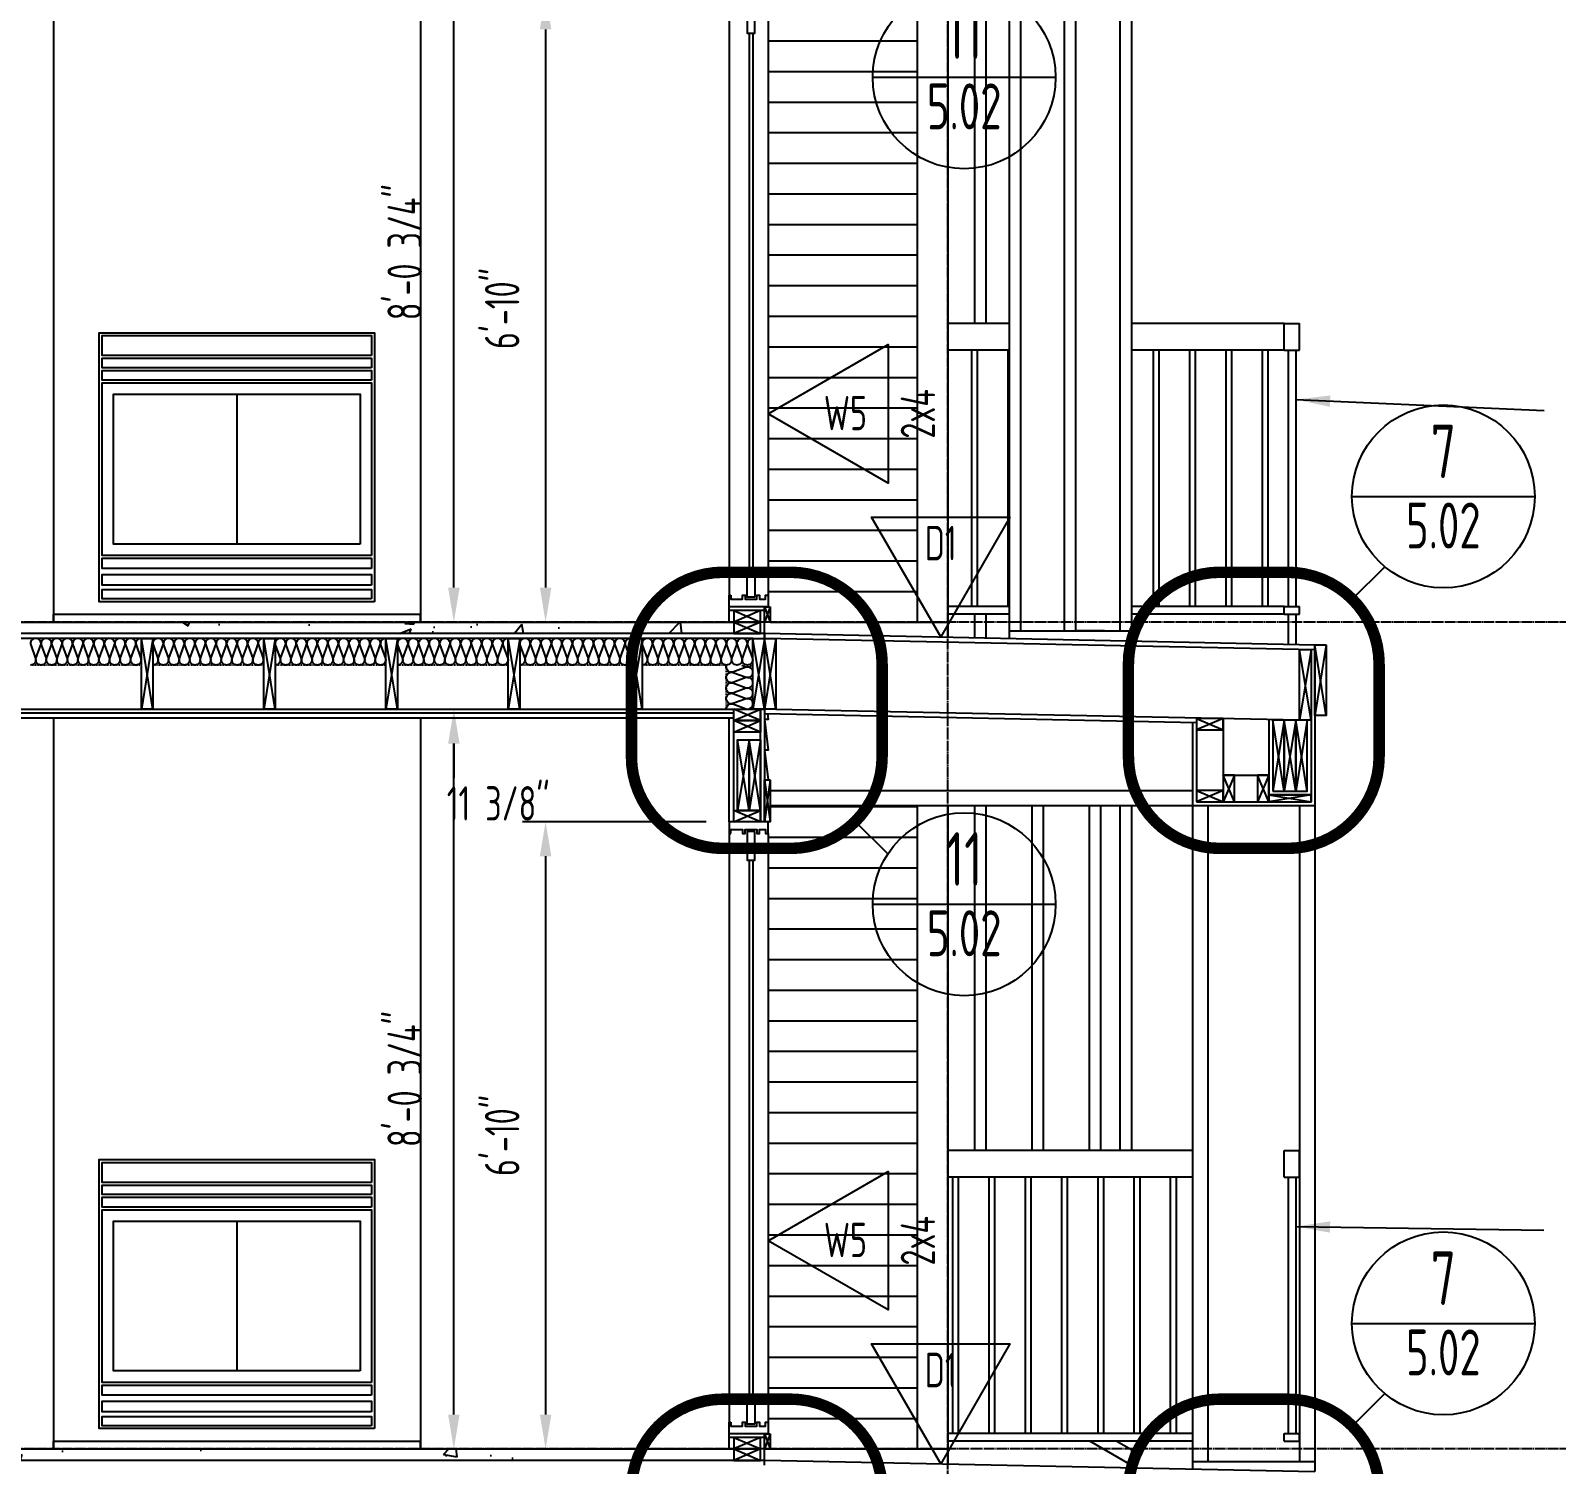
# Model space of a CAD drawing. Extents: x -2060 to 2145, y -590 to 992.
# Drawn here: x 1734 to 1933.6, y 18.3 to 205.8 of the extents above; entities that cross this region are included whole.
import ezdxf
from ezdxf.enums import TextEntityAlignment as Align

# ---------------------------------------------------------------- set-up
doc = ezdxf.new("R2010")
doc.units = 0
doc.header["$MEASUREMENT"] = 0
doc.linetypes.add('GRIDLINE', pattern=[1.53125, 1.375, -0.0625, 0.03125, -0.0625])
doc.linetypes.add('HIDDEN2', pattern=[0.1875, 0.125, -0.0625])
doc.layers.get('0').update_dxf_attribs({"linetype": 'CONTINUOUS'})
doc.layers.get('DEFPOINTS').update_dxf_attribs({"linetype": 'CONTINUOUS'})
for name, color, linetype in [('3', 85, 'CONTINUOUS'), ('DETAIL', 171, 'CONTINUOUS'), ('DIMENSIONS', 20, 'CONTINUOUS'), ('FURNITURE', 51, 'CONTINUOUS'), ('GRIDLINES', 65, 'GRIDLINE'), ('HATCH', 92, 'CONTINUOUS'), ('HIDDEN', 64, 'HIDDEN2'), ('STAIRS', 101, 'CONTINUOUS'), ('TEXT', 82, 'CONTINUOUS'), ('WALL', 215, 'CONTINUOUS')]:
    doc.layers.add(name, color=color, linetype=linetype)
doc.styles.add('48-AT', font='architxt.shx', dxfattribs={"width": 0.8, "height": 4.5})
doc.styles.add('AT', font='architxt.shx', dxfattribs={"width": 0.8})
doc.dimstyles.new('DIM48', dxfattribs={"dimscale": 48, "dimtxt": 0.09375, "dimasz": 0.09375, "dimexe": 0.0625, "dimexo": 0.0625, "dimgap": 0.0625, "dimtad": 1, "dimtoh": 1, "dimdec": 3, "dimzin": 3, "dimdsep": 46, "dimlunit": 4, "dimtxsty": 'AT', "dimcen": 0.09375, "dimdle": 0.0625, "dimclrd": 256, "dimclre": 256, "dimclrt": 82, "dimadec": 0, "dimazin": 0, "dimtfac": 1, "dimtdec": 3, "dimtofl": 0, "dimtmove": 2, "dimatfit": 3, "dimfxl": 1, "dimfrac": 2, "dimtolj": 1, "dimtzin": 0, "dimlwd": -1, "dimlwe": -1, "dimarcsym": 0})
pattern_1 = [(90, (1240.3966, 130.446), (4.75, 3e-16), []), (90, (1239.6466, 130.446), (4.75, 3e-16), [])]
pattern_2 = [(90, (1220.0216, 59.328), (-7.5, 5e-16), []), (90, (1221.5216, 59.328), (-7.5, 5e-16), [])]
pattern_3 = [(50, (1217.022, 59.328), (14.3452, -1.25504), [1.5, -16.5]), (355, (1217.022, 59.328), (-2.77503, 15.04384), [1.2, -13.2]), (100.4514, (1218.217, 59.224), (11.5702, 13.7888), [1.2748, -14.02284]), (46.1842, (1217.022, 63.328), (21.3448, -3.3104), [2.25, -24.75]), (96.6356, (1218.8, 63.052), (18.69325, 19.48236), [1.9122, -21.03426]), (351.184, (1217.022, 63.328), (18.6932, 19.4824), [1.8, -19.8]), (21, (1219.022, 62.328), (11.93814, -8.05238), [1.5, -16.5]), (326, (1219.022, 62.328), (4.8663, 14.503), [1.2, -13.2]), (71.4514, (1220.016, 61.657), (16.80445, 6.4506), [1.2748, -14.02284]), (37.5, (1217.0216, 59.328), (0.243197, 6.657877), [0, -13.04, 0, -13.4, 0, -13.25]), (7.5, (1217.0216, 59.328), (5.26139, 7.888234), [0, -7.64, 0, -12.74, 0, -5.05]), (327.5, (1212.5616, 59.328), (10.67645, -0.451097), [0, -5, 0, -15.6, 0, -20.7]), (317.5, (1210.562, 59.328), (11.66372, 2.0021), [0, -6.5, 0, -10.36, 0, -14.7])]

# ---------------------------------------------------------------- blocks, each defined once
blk = doc.blocks.new('*D84')
at = {"layer": 'DEFPOINTS', "color": 0, "transparency": 16777216}
for p in [(1789.39, 20.28), (1789.39, 20.28), (1789.39, 8.91)]:
    blk.add_point(p, dxfattribs=at)
at = {"layer": 'DIMENSIONS', "transparency": 16777216}
for p, q in [((1789.39, 24.78), (1789.39, 29.28)), ((1789.39, 4.41), (1789.39, -0.09))]:
    blk.add_line(p, q, dxfattribs=at)
for points in [[(1788.64, 24.78), (1790.14, 24.78), (1789.39, 20.28)], [(1788.64, 4.41), (1790.14, 4.41), (1789.39, 8.91)]]:
    blk.add_solid(points, dxfattribs=at)
at = {"layer": 'DIMENSIONS', "color": 82, "transparency": 16777216, "insert": (1795.2, -3.43), "char_height": 4.5, "attachment_point": 5, "style": 'AT'}
blk.add_mtext('\\A1;11 3/8"', dxfattribs=at)
blk = doc.blocks.new('*D86')
at = {"layer": 'DEFPOINTS', "color": 0, "transparency": 16777216}
for p in [(1789.39, 117.03), (1789.39, 117.03), (1789.39, 20.28)]:
    blk.add_point(p, dxfattribs=at)
at = {"layer": 'DIMENSIONS', "transparency": 16777216}
blk.add_line((1789.39, 24.78), (1789.39, 112.53), dxfattribs=at)
for points in [[(1788.64, 112.53), (1790.14, 112.53), (1789.39, 117.03)], [(1788.64, 24.78), (1790.14, 24.78), (1789.39, 20.28)]]:
    blk.add_solid(points, dxfattribs=at)
at = {"layer": 'DIMENSIONS', "color": 82, "transparency": 16777216, "insert": (1782.96, 68.66), "char_height": 4.5, "attachment_point": 5, "rotation": 90, "style": 'AT'}
blk.add_mtext('\\A1;8\'-0 3/4"', dxfattribs=at)
blk = doc.blocks.new('*D87')
at = {"layer": 'DEFPOINTS', "color": 0, "transparency": 16777216}
for p in [(1789.39, 128.41), (1789.39, 128.41), (1789.39, 117.03)]:
    blk.add_point(p, dxfattribs=at)
at = {"layer": 'DIMENSIONS', "transparency": 16777216}
for p, q in [((1789.39, 132.91), (1789.39, 137.41)), ((1789.39, 112.53), (1789.39, 108.03))]:
    blk.add_line(p, q, dxfattribs=at)
for points in [[(1788.64, 132.91), (1790.14, 132.91), (1789.39, 128.41)], [(1788.64, 112.53), (1790.14, 112.53), (1789.39, 117.03)]]:
    blk.add_solid(points, dxfattribs=at)
at = {"layer": 'DIMENSIONS', "color": 82, "transparency": 16777216, "insert": (1795.2, 104.7), "char_height": 4.5, "attachment_point": 5, "style": 'AT'}
blk.add_mtext('\\A1;11 3/8"', dxfattribs=at)
blk = doc.blocks.new('*D88')
at = {"layer": 'DEFPOINTS', "color": 0, "transparency": 16777216}
for p in [(1825.39, 102.28), (1801.39, 20.28), (1801.39, 20.28)]:
    blk.add_point(p, dxfattribs=at)
at = {"layer": 'DIMENSIONS', "transparency": 16777216}
for p, q in [((1822.39, 102.28), (1798.39, 102.28)), ((1801.39, 97.78), (1801.39, 24.78))]:
    blk.add_line(p, q, dxfattribs=at)
for points in [[(1800.64, 97.78), (1802.14, 97.78), (1801.39, 102.28)], [(1800.64, 24.78), (1802.14, 24.78), (1801.39, 20.28)]]:
    blk.add_solid(points, dxfattribs=at)
at = {"layer": 'DIMENSIONS', "color": 82, "transparency": 16777216, "insert": (1795.71, 61.28), "char_height": 4.5, "attachment_point": 5, "rotation": 90, "style": 'AT'}
blk.add_mtext('\\A1;6\'-10"', dxfattribs=at)
blk = doc.blocks.new('*D89')
at = {"layer": 'DEFPOINTS', "color": 0, "transparency": 16777216}
for p in [(1789.39, 225.16), (1789.39, 225.16), (1789.39, 128.41)]:
    blk.add_point(p, dxfattribs=at)
at = {"layer": 'DIMENSIONS', "transparency": 16777216}
blk.add_line((1789.39, 132.91), (1789.39, 220.66), dxfattribs=at)
for points in [[(1788.64, 220.66), (1790.14, 220.66), (1789.39, 225.16)], [(1788.64, 132.91), (1790.14, 132.91), (1789.39, 128.41)]]:
    blk.add_solid(points, dxfattribs=at)
at = {"layer": 'DIMENSIONS', "color": 82, "transparency": 16777216, "insert": (1782.96, 176.78), "char_height": 4.5, "attachment_point": 5, "rotation": 90, "style": 'AT'}
blk.add_mtext('\\A1;8\'-0 3/4"', dxfattribs=at)
blk = doc.blocks.new('*D91')
at = {"layer": 'DEFPOINTS', "color": 0, "transparency": 16777216}
for p in [(1825.39, 210.41), (1801.39, 128.41), (1801.39, 128.41)]:
    blk.add_point(p, dxfattribs=at)
at = {"layer": 'DIMENSIONS', "transparency": 16777216}
for p, q in [((1822.39, 210.41), (1798.39, 210.41)), ((1801.39, 205.91), (1801.39, 132.91))]:
    blk.add_line(p, q, dxfattribs=at)
for points in [[(1800.64, 205.91), (1802.14, 205.91), (1801.39, 210.41)], [(1800.64, 132.91), (1802.14, 132.91), (1801.39, 128.41)]]:
    blk.add_solid(points, dxfattribs=at)
at = {"layer": 'DIMENSIONS', "color": 82, "transparency": 16777216, "insert": (1795.71, 169.41), "char_height": 4.5, "attachment_point": 5, "rotation": 90, "style": 'AT'}
blk.add_mtext('\\A1;6\'-10"', dxfattribs=at)
blk = doc.blocks.new('W1')
blk.add_lwpolyline([(0, 0), (0.1886, 0.3267), (-0.1886, 0.3267)], close=True)
at = {"style": 'AT', "width": 0.8}
blk.add_attdef('XX', text='', height=0.0938, dxfattribs=at).set_placement((0.0003, 0.2088), align=Align.CENTER)
blk = doc.blocks.new('W3')
blk.add_lwpolyline([(0, 0), (-0.3267, 0.1886), (-0.3267, -0.1886)], close=True)
at = {"style": 'AT', "width": 0.8}
blk.add_attdef('XX', text='', height=0.0938, dxfattribs=at).set_placement((-0.2104, -0.0447), align=Align.CENTER)
blk = doc.blocks.new('DETAIL')
blk.add_line((650.31, 827), (674.24, 827))
blk.add_circle((662.28, 827), 11.96)
at = {"style": 'AT', "width": 0.8}
for tag, height, p in [('X', 7, (662.28, 829.41)), ('A-X.XX', 6, (662.28, 820.2))]:
    blk.add_attdef(tag, text='', height=height, dxfattribs=at).set_placement(p, align=Align.CENTER)
blk = doc.blocks.new('BATT')
blk.add_lwpolyline([(1, 0, 0.492581), (0.753, 0.19), (0.247, 0.007, -0.492581), (0, 0.197, -0.492581), (0.247, 0.387), (0.753, 0.203, 0.492581), (1, 0.394, 0.492581), (0.753, 0.584), (0.247, 0.4, -0.492581), (0, 0.59, -0.492581), (0.247, 0.781), (0.753, 0.597, 0.492581), (1, 0.787, 0.492581), (0.753, 0.978), (0.247, 0.794, -0.492581), (0, 0.984, -0.492581), (0.247, 1.174), (0.753, 0.991, 0.492581), (1, 1.181, 0.492581), (0.753, 1.371), (0.247, 1.188, -0.492581), (0, 1.378, -0.492581), (0.247, 1.568), (0.753, 1.384, 0.492581), (1, 1.575, 0.492581), (0.753, 1.765), (0.247, 1.581, -0.492581), (0, 1.771, -0.492581), (0.247, 1.962), (0.753, 1.778, 0.492581), (1, 1.968, 0.492581), (0.753, 2.158), (0.247, 1.975, -0.492581), (0, 2.165, -0.492581), (0.247, 2.355), (0.753, 2.172, 0.492581), (1, 2.362, 0.492581), (0.753, 2.552), (0.247, 2.369, -0.492581), (0, 2.559, -0.492581), (0.247, 2.749), (0.753, 2.565, 0.492581), (1, 2.756, 0.492581), (0.753, 2.946), (0.247, 2.762, -0.492581), (0, 2.952, -0.492581), (0.247, 3.143), (0.753, 2.959, 0.492581), (1, 3.149)], format="xyb")

msp = doc.modelspace()

# ---------------------------------------------------------------- hatches: boundary and pattern name
at = {"layer": 'FURNITURE'}
h = msp.add_hatch(dxfattribs=at)
h.set_pattern_fill('GUARDRAIL', color=256, style=0)
h.set_pattern_definition(pattern_1)
h.paths.add_polyline_path([(1862.0134, 163.9532), (1854.0134, 163.9532), (1854.0134, 130.446), (1862.0134, 130.446)])
h = msp.add_hatch(dxfattribs=at)
h.set_pattern_fill('GUARDRAIL', color=256, style=0)
h.set_pattern_definition(pattern_1)
h.paths.add_polyline_path([(1898.5134, 163.9532), (1898.0134, 163.9532), (1878.0134, 163.9532), (1878.0134, 130.446), (1898.0134, 130.446), (1898.5134, 130.446)])
h = msp.add_hatch(dxfattribs=at)
h.set_pattern_fill('GUARDRAIL', color=256, style=0)
h.set_pattern_definition([(90, (1228.3966, 22.321), (4.75, 3e-16), []), (90, (1227.6466, 22.321), (4.75, 3e-16), [])])
h.paths.add_polyline_path([(1886.0134, 55.8282), (1854.0134, 55.8282), (1854.0134, 22.321), (1886.0134, 22.321)])
at = {"layer": 'HATCH'}
h = msp.add_hatch(dxfattribs=at)
h.set_pattern_fill('4"-VINYL', color=11, style=0)
h.set_pattern_definition([(0, (1248.0216, 128.4074), (0, 4), [])])
h.paths.add_polyline_path([(1830.5134, 208.9074), (1830.5134, 210.4074), (1830.7634, 210.4074), (1830.7634, 212.5324), (1850.0134, 212.5324), (1850.0134, 128.4074), (1830.7634, 128.4074), (1830.7634, 130.4074), (1830.5134, 130.4074), (1830.5134, 131.9074)])
h = msp.add_hatch(dxfattribs=at)
h.set_pattern_fill('BOARD-BATTEN', color=11, style=0)
h.set_pattern_definition(pattern_2)
h.paths.add_polyline_path([(1854.0134, 212.5324), (1862.0134, 212.5324), (1862.0134, 167.4532), (1854.0134, 167.4532)])
h.paths.add_polyline_path([(1854.0134, 129.446), (1862.0134, 129.446), (1862.0134, 126.2793), (1854.0134, 126.446)])
h = msp.add_hatch(dxfattribs=at)
h.set_pattern_fill('AR-CONC', color=256, scale=2, style=0)
h.set_pattern_definition(pattern_3)
h.paths.add_polyline_path([(1826.0134, 126.9074), (1530.0134, 126.9074), (1530.0134, 128.4074), (1826.0134, 128.4074)])
h = msp.add_hatch(dxfattribs=at)
h.set_pattern_fill('4"-VINYL', color=11, style=0)
h.set_pattern_definition([(0, (1248.0216, 20.2824), (0, 4), [])])
h.paths.add_polyline_path([(1830.5134, 100.7824), (1830.5134, 102.2824), (1830.7634, 102.2824), (1830.7634, 104.4074), (1850.0134, 104.4074), (1850.0134, 20.2824), (1830.7634, 20.2824), (1830.7634, 22.2824), (1830.5134, 22.2824), (1830.5134, 23.7824)])
h = msp.add_hatch(dxfattribs=at)
h.set_pattern_fill('BOARD-BATTEN', color=11, style=0)
h.set_pattern_definition(pattern_2)
h.paths.add_polyline_path([(1854.0134, 104.4074), (1876.5134, 104.4074), (1876.5134, 59.3282), (1854.0134, 59.3282)])
h = msp.add_hatch(dxfattribs=at)
h.set_pattern_fill('AR-CONC', color=256, scale=2, style=0)
h.set_pattern_definition(pattern_3)
h.paths.add_polyline_path([(1826.0134, 18.7824), (1530.0134, 18.7824), (1530.0134, 20.2824), (1826.0134, 20.2824)])

# ---------------------------------------------------------------- linework, layer by layer
at = {"layer": '3'}
for p, q in [((1830.0134, 130.4074), (1825.3884, 130.4074)), ((1825.3884, 128.4074), (1825.3884, 130.4074)), ((1830.0134, 126.1574), (1830.0134, 130.4074)), ((1830.0134, 126.9074), (1122.0134, 126.9074)), ((1830.0134, 127.0324), (1830.0134, 102.2824)), ((1830.0264, 126.9457), (1902.0134, 125.446)), ((1902.0134, 125.446), (1902.0134, 104.4074)), ((1530.0134, 115.9074), (1826.0134, 115.9074)), ((1825.3884, 102.2824), (1825.3884, 115.9074)), ((1830.0134, 116.4437), (1886.5134, 115.2666)), ((1886.0134, 115.2771), (1886.0134, 104.4074)), ((1896.0134, 115.6709), (1896.0134, 105.8209)), ((1896.0134, 105.8209), (1901.5134, 105.8209)), ((1886.0134, 104.4074), (1902.0134, 104.4074)), ((1825.3884, 20.2824), (1825.3884, 22.2824)), ((1830.0134, 22.2824), (1825.3884, 22.2824)), ((1830.0134, 18.1574), (1830.0134, 22.2824)), ((1830.0134, 18.7824), (1122.0134, 18.7824)), ((1830.0264, 18.8207), (1902.0134, 17.321))]:
    msp.add_line(p, q, dxfattribs=at)
at = {"layer": 'DETAIL'}
for p, q in [((1828.0134, 205.4074), (1828.0134, 135.4074)), ((1828.5134, 205.4074), (1828.5134, 135.4074)), ((1898.0134, 167.4532), (1900.0134, 167.4532)), ((1898.0134, 163.9532), (1898.0134, 167.4532)), ((1900.0134, 163.9532), (1900.0134, 167.4532)), ((1898.0134, 163.9532), (1900.0134, 163.9532)), ((1898.5134, 163.9532), (1898.5134, 130.446)), ((1899.5134, 163.9532), (1899.5134, 130.446)), ((1898.0134, 129.446), (1898.0134, 130.446)), ((1898.0134, 130.446), (1900.0134, 130.446)), ((1898.0134, 129.446), (1898.0134, 130.446)), ((1898.0134, 130.446), (1900.0134, 130.446)), ((1900.0134, 129.446), (1900.0134, 130.446)), ((1900.0134, 129.446), (1900.0134, 130.446)), ((1898.0134, 129.446), (1900.0134, 129.446)), ((1898.0134, 129.446), (1900.0134, 129.446)), ((1828.0134, 97.2824), (1828.0134, 27.2824)), ((1828.5134, 97.2824), (1828.5134, 27.2824)), ((1898.0134, 55.8282), (1898.0134, 59.3282)), ((1898.0134, 59.3282), (1900.0134, 59.3282)), ((1900.0134, 55.8282), (1900.0134, 59.3282)), ((1898.0134, 55.8282), (1900.0134, 55.8282)), ((1898.5134, 55.8282), (1898.5134, 22.321)), ((1899.5134, 55.8282), (1899.5134, 22.321)), ((1898.0134, 22.321), (1900.0134, 22.321)), ((1898.0134, 21.321), (1898.0134, 22.321)), ((1898.0134, 22.321), (1900.0134, 22.321)), ((1898.0134, 21.321), (1898.0134, 22.321)), ((1900.0134, 21.321), (1900.0134, 22.321)), ((1900.0134, 21.321), (1900.0134, 22.321)), ((1898.0134, 21.321), (1900.0134, 21.321)), ((1898.0134, 21.321), (1900.0134, 21.321))]:
    msp.add_line(p, q, dxfattribs=at)
for points in [[(1828.7634, 209.1574), (1827.7634, 209.1574), (1827.7634, 205.4074), (1828.7634, 205.4074)], [(1828.7634, 131.6574), (1827.7634, 131.6574), (1827.7634, 135.4074), (1828.7634, 135.4074)], [(1825.6384, 131.9074), (1825.6384, 131.4074), (1827.1384, 131.4074), (1827.1384, 131.9074), (1827.5134, 131.9074), (1827.5134, 131.4074), (1829.0134, 131.4074), (1829.0134, 131.9074), (1829.3884, 131.9074), (1829.3884, 131.4074), (1830.1384, 131.4074), (1830.1384, 131.9074), (1830.5134, 131.9074), (1830.5134, 130.4074), (1825.3884, 130.4074), (1825.3884, 131.4), (1825.3884, 131.9074)], [(1826.0134, 128.4074), (1829.5134, 128.4074), (1829.5134, 129.9074), (1826.0134, 129.9074)], [(1830.7634, 130.4074), (1830.7634, 128.4074), (1830.0134, 128.4074), (1830.0134, 130.4074)], [(1826.0134, 126.9074), (1829.5134, 126.9074), (1829.5134, 128.4074), (1826.0134, 128.4074)], [(1750.0134, 126.2824), (1750.0134, 117.0324), (1748.5134, 117.0324), (1748.5134, 126.2824)], [(1766.0134, 126.2824), (1766.0134, 117.0324), (1764.5134, 117.0324), (1764.5134, 126.2824)], [(1782.0134, 126.2824), (1782.0134, 117.0324), (1780.5134, 117.0324), (1780.5134, 126.2824)], [(1798.0134, 126.2824), (1798.0134, 117.0324), (1796.5134, 117.0324), (1796.5134, 126.2824)], [(1814.0134, 126.2824), (1814.0134, 117.0324), (1812.5134, 117.0324), (1812.5134, 126.2824)], [(1830.0134, 126.2824), (1830.0134, 117.0324), (1828.5134, 117.0324), (1828.5134, 126.2824)], [(1831.5134, 126.2824), (1831.5134, 117.0324), (1830.0134, 117.0324), (1830.0134, 126.2824)], [(1901.5134, 124.8209), (1901.5134, 115.5709), (1900.0134, 115.5709), (1900.0134, 124.8209)], [(1903.5134, 125.446), (1903.5134, 116.196), (1902.0134, 116.196), (1902.0134, 125.446)], [(1829.5134, 115.5324), (1826.0134, 115.5324), (1826.0134, 117.0324), (1829.5134, 117.0324)], [(1886.5134, 114.3189), (1890.0134, 114.3189), (1890.0134, 115.8189), (1886.5134, 115.8189)], [(1829.5134, 114.0324), (1826.0134, 114.0324), (1826.0134, 115.5324), (1829.5134, 115.5324)], [(1896.5134, 106.3209), (1898.0134, 106.3209), (1898.0134, 115.5709), (1896.5134, 115.5709)], [(1898.0134, 106.3209), (1899.5134, 106.3209), (1899.5134, 115.5709), (1898.0134, 115.5709)], [(1899.5134, 106.3209), (1901.0134, 106.3209), (1901.0134, 115.5709), (1899.5134, 115.5709)], [(1828.0134, 113.0324), (1828.0134, 103.7824), (1826.5134, 103.7824), (1826.5134, 113.0324)], [(1829.5134, 113.0324), (1829.5134, 103.7824), (1828.0134, 103.7824), (1828.0134, 113.0324)], [(1890.0134, 108.4074), (1890.0134, 104.9074), (1891.5134, 104.9074), (1891.5134, 108.4074)], [(1894.5134, 108.4074), (1894.5134, 104.9074), (1896.0134, 104.9074), (1896.0134, 108.4074)], [(1830.7634, 107.7824), (1830.7634, 102.2824), (1830.0134, 102.2824), (1830.0134, 107.7824)], [(1886.5134, 104.9074), (1890.0134, 104.9074), (1890.0134, 106.4074), (1886.5134, 106.4074)], [(1901.5134, 105.8209), (1896.0134, 105.8209), (1896.0134, 104.9074), (1901.5134, 104.9074)], [(1825.6384, 100.7824), (1825.6384, 101.2824), (1827.1384, 101.2824), (1827.1384, 100.7824), (1827.5134, 100.7824), (1827.5134, 101.2824), (1829.0134, 101.2824), (1829.0134, 100.7824), (1829.3884, 100.7824), (1829.3884, 101.2824), (1830.1384, 101.2824), (1830.1384, 100.7824), (1830.5134, 100.7824), (1830.5134, 102.2824), (1825.3884, 102.2824), (1825.3884, 101.2898), (1825.3884, 100.7824)], [(1829.5134, 102.2824), (1826.0134, 102.2824), (1826.0134, 103.7824), (1829.5134, 103.7824)], [(1828.7634, 101.0324), (1827.7634, 101.0324), (1827.7634, 97.2824), (1828.7634, 97.2824)], [(1828.7634, 23.5324), (1827.7634, 23.5324), (1827.7634, 27.2824), (1828.7634, 27.2824)], [(1825.6384, 23.7824), (1825.6384, 23.2824), (1827.1384, 23.2824), (1827.1384, 23.7824), (1827.5134, 23.7824), (1827.5134, 23.2824), (1829.0134, 23.2824), (1829.0134, 23.7824), (1829.3884, 23.7824), (1829.3884, 23.2824), (1830.1384, 23.2824), (1830.1384, 23.7824), (1830.5134, 23.7824), (1830.5134, 22.2824), (1825.3884, 22.2824), (1825.3884, 23.275), (1825.3884, 23.7824)], [(1830.7634, 22.2824), (1830.7634, 20.2824), (1830.0134, 20.2824), (1830.0134, 22.2824)], [(1826.0134, 20.2824), (1829.5134, 20.2824), (1829.5134, 21.7824), (1826.0134, 21.7824)], [(1826.0134, 18.7824), (1829.5134, 18.7824), (1829.5134, 20.2824), (1826.0134, 20.2824)]]:
    msp.add_lwpolyline(points, close=True, dxfattribs=at)
msp.add_lwpolyline([(1830.4175, 116.4353), (1830.5134, 115.6679), (1830.0134, 115.6679), (1830.5134, 111.6679), (1830.0134, 111.6679), (1830.4991, 107.7824)], dxfattribs=at)
at = {"layer": 'FURNITURE', "color": 11}
for p, q in [((1737.0134, 224.0324), (1737.0134, 128.4074)), ((1785.0134, 224.0324), (1785.0134, 128.4074)), ((1761.0134, 158.1907), (1761.0134, 138.6154)), ((1737.0134, 128.4074), (1737.0134, 129.4074)), ((1785.0134, 129.4074), (1737.0134, 129.4074)), ((1785.0134, 128.4074), (1785.0134, 129.4074)), ((1737.0134, 115.9074), (1737.0134, 20.2824)), ((1785.0134, 115.9074), (1785.0134, 20.2824)), ((1878.0134, 104.4074), (1878.0134, 59.3282)), ((1761.0134, 50.0657), (1761.0134, 30.4904)), ((1737.0134, 20.2824), (1737.0134, 21.2824)), ((1785.0134, 21.2824), (1737.0134, 21.2824)), ((1785.0134, 20.2824), (1785.0134, 21.2824)), ((1878.6114, 17.8085), (1872.5901, 21.321)), ((1878.0134, 20.1574), (1876.0187, 21.321)), ((1878.0134, 20.1574), (1878.0134, 18.1574)), ((1879.5134, 20.1574), (1878.0134, 20.1574)), ((1879.5134, 21.321), (1879.5134, 20.1574))]:
    msp.add_line(p, q, dxfattribs=at)
at = {"layer": 'FURNITURE'}
for p, q in [((1850.0134, 212.5324), (1850.0134, 128.4074)), ((1854.0134, 212.5324), (1854.0134, 126.446)), ((1862.0134, 212.5324), (1862.0134, 126.2793)), ((1878.0134, 212.5324), (1878.0134, 125.946)), ((1825.3884, 208.9074), (1825.3884, 131.9074)), ((1830.5134, 208.9074), (1830.5134, 131.9074)), ((1862.0134, 167.4532), (1854.0134, 167.4532)), ((1898.0134, 167.4532), (1878.0134, 167.4532)), ((1862.0134, 163.9532), (1854.0134, 163.9532)), ((1898.0134, 163.9532), (1878.0134, 163.9532)), ((1829.5134, 129.9074), (1826.0134, 128.4074)), ((1826.0134, 129.9074), (1829.5134, 128.4074)), ((1830.0134, 130.4074), (1830.7634, 128.4074)), ((1830.7634, 130.4074), (1830.0134, 128.4074)), ((1862.0134, 130.446), (1854.0134, 130.446)), ((1898.0134, 130.446), (1878.0134, 130.446)), ((1826.0134, 128.4074), (1829.5134, 126.9074)), ((1829.5134, 128.4074), (1826.0134, 126.9074)), ((1830.7634, 128.4074), (1854.0134, 128.4074)), ((1862.0134, 129.446), (1854.0134, 129.446)), ((1898.0134, 129.446), (1878.0134, 129.446)), ((1898.5134, 129.446), (1898.5134, 125.5189)), ((1899.5134, 129.446), (1899.5134, 125.4981)), ((1750.0134, 117.0324), (1748.5134, 126.2824)), ((1750.0134, 126.2824), (1748.5134, 117.0324)), ((1766.0134, 117.0324), (1764.5134, 126.2824)), ((1766.0134, 126.2824), (1764.5134, 117.0324)), ((1782.0134, 117.0324), (1780.5134, 126.2824)), ((1782.0134, 126.2824), (1780.5134, 117.0324)), ((1798.0134, 126.2824), (1796.5134, 117.0324)), ((1798.0134, 117.0324), (1796.5134, 126.2824)), ((1814.0134, 117.0324), (1812.5134, 126.2824)), ((1814.0134, 126.2824), (1812.5134, 117.0324)), ((1830.0134, 126.2824), (1828.5134, 117.0324)), ((1830.0134, 117.0324), (1828.5134, 126.2824)), ((1831.5134, 117.0324), (1830.0134, 126.2824)), ((1831.5134, 126.2824), (1830.0134, 117.0324)), ((1862.0134, 127.2793), (1878.0134, 127.2793)), ((1874.5134, 127.2793), (1870.7634, 127.2793)), ((1901.5134, 124.8209), (1900.0134, 115.5709)), ((1901.5134, 115.5709), (1900.0134, 124.8209)), ((1903.5134, 116.196), (1902.0134, 125.446)), ((1903.5134, 125.446), (1902.0134, 116.196)), ((1829.5134, 115.5324), (1826.0134, 117.0324)), ((1826.0134, 115.5324), (1829.5134, 117.0324)), ((1886.5134, 115.8189), (1890.0134, 114.3189)), ((1890.0134, 115.8189), (1886.5134, 114.3189)), ((1826.0134, 114.0324), (1829.5134, 115.5324)), ((1829.5134, 114.0324), (1826.0134, 115.5324)), ((1898.0134, 115.5709), (1896.5134, 106.3209)), ((1898.0134, 106.3209), (1896.5134, 115.5709)), ((1899.5134, 115.5709), (1898.0134, 106.3209)), ((1899.5134, 106.3209), (1898.0134, 115.5709)), ((1901.0134, 106.3209), (1899.5134, 115.5709)), ((1901.0134, 115.5709), (1899.5134, 106.3209)), ((1828.0134, 103.7824), (1826.5134, 113.0324)), ((1828.0134, 113.0324), (1826.5134, 103.7824)), ((1829.5134, 113.0324), (1828.0134, 103.7824)), ((1829.5134, 103.7824), (1828.0134, 113.0324)), ((1891.5134, 104.9074), (1890.0134, 108.4074)), ((1891.5134, 108.4074), (1890.0134, 104.9074)), ((1896.0134, 108.4074), (1894.5134, 104.9074)), ((1896.0134, 104.9074), (1894.5134, 108.4074)), ((1830.7634, 107.7824), (1830.0134, 102.2824)), ((1830.0134, 107.7824), (1830.7634, 102.2824)), ((1830.7634, 106.4074), (1886.0134, 106.4074)), ((1890.0134, 106.4074), (1886.5134, 104.9074)), ((1886.5134, 106.4074), (1890.0134, 104.9074)), ((1896.0134, 105.8209), (1901.5134, 104.9074)), ((1901.5134, 105.8209), (1896.0134, 104.9074)), ((1830.7634, 104.4074), (1886.0134, 104.4074)), ((1850.0134, 104.4074), (1850.0134, 20.2824)), ((1854.0134, 104.4074), (1854.0134, 18.321)), ((1886.0134, 104.4074), (1886.0134, 17.6543)), ((1888.0134, 104.4074), (1888.0134, 18.6543)), ((1900.0134, 104.4074), (1900.0134, 18.6543)), ((1902.0134, 104.4074), (1902.0134, 17.321)), ((1826.0134, 102.2824), (1829.5134, 103.7824)), ((1829.5134, 102.2824), (1826.0134, 103.7824)), ((1825.3884, 100.7824), (1825.3884, 23.7824)), ((1830.5134, 100.7824), (1830.5134, 23.7824)), ((1886.0134, 59.3282), (1854.0134, 59.3282)), ((1886.0134, 55.8282), (1854.0134, 55.8282)), ((1830.7634, 22.2824), (1830.0134, 20.2824)), ((1830.0134, 22.2824), (1830.7634, 20.2824)), ((1886.0134, 22.321), (1854.0134, 22.321)), ((1826.0134, 21.7824), (1829.5134, 20.2824)), ((1829.5134, 21.7824), (1826.0134, 20.2824)), ((1829.5134, 20.2824), (1826.0134, 18.7824)), ((1826.0134, 20.2824), (1829.5134, 18.7824)), ((1830.0134, 20.2824), (1854.0134, 20.2824)), ((1886.0134, 21.321), (1854.0134, 21.321)), ((1886.0134, 18.6543), (1902.0134, 18.6543))]:
    msp.add_line(p, q, dxfattribs=at)
at = {"layer": 'FURNITURE', "color": 11}
for points in [[(1779.0134, 131.0735), (1743.0134, 131.0735), (1743.0134, 166.2414), (1779.0134, 166.2414)], [(1778.6384, 163.2563), (1743.3884, 163.2563), (1743.3884, 165.8664), (1778.6384, 165.8664)], [(1778.6384, 161.6665), (1743.3884, 161.6665), (1743.3884, 162.909), (1778.6384, 162.909)], [(1778.6384, 160.0379), (1743.3884, 160.0379), (1743.3884, 161.3192), (1778.6384, 161.3192)], [(1778.6384, 137.1154), (1743.3884, 137.1154), (1743.3884, 159.6907), (1778.6384, 159.6907)], [(1777.1384, 138.6154), (1744.8884, 138.6154), (1744.8884, 158.1907), (1777.1384, 158.1907)], [(1778.6384, 135.428), (1743.3884, 135.428), (1743.3884, 136.7682), (1778.6384, 136.7682)], [(1778.6384, 133.247), (1743.3884, 133.247), (1743.3884, 134.6472), (1778.6384, 134.6472)], [(1778.6384, 131.4485), (1743.3884, 131.4485), (1743.3884, 132.6633), (1778.6384, 132.6633)], [(1779.0134, 22.9485), (1743.0134, 22.9485), (1743.0134, 58.1164), (1779.0134, 58.1164)], [(1778.6384, 55.1313), (1743.3884, 55.1313), (1743.3884, 57.7414), (1778.6384, 57.7414)], [(1778.6384, 53.5415), (1743.3884, 53.5415), (1743.3884, 54.784), (1778.6384, 54.784)], [(1778.6384, 51.9129), (1743.3884, 51.9129), (1743.3884, 53.1942), (1778.6384, 53.1942)], [(1778.6384, 28.9904), (1743.3884, 28.9904), (1743.3884, 51.5657), (1778.6384, 51.5657)], [(1777.1384, 30.4904), (1744.8884, 30.4904), (1744.8884, 50.0657), (1777.1384, 50.0657)], [(1778.6384, 27.303), (1743.3884, 27.303), (1743.3884, 28.6432), (1778.6384, 28.6432)], [(1778.6384, 25.122), (1743.3884, 25.122), (1743.3884, 26.5222), (1778.6384, 26.5222)], [(1778.6384, 23.3235), (1743.3884, 23.3235), (1743.3884, 24.5383), (1778.6384, 24.5383)]]:
    msp.add_lwpolyline(points, close=True, dxfattribs=at)
at = {"layer": 'GRIDLINES'}
for p, q in [((1854.0134, -87.8426), (1854.0134, 559.0867)), ((2144.8737, 128.4074), (912.0134, 128.4074)), ((2144.8737, 20.2824), (912.0134, 20.2824))]:
    msp.add_line(p, q, dxfattribs=at)
at = {"layer": 'HATCH', "color": 11}
for p, q in [((1863.5134, 212.5324), (1863.5134, 127.2793)), ((1869.2634, 127.2793), (1869.2634, 212.5324)), ((1870.7634, 127.2793), (1870.7634, 212.5324)), ((1876.5134, 212.5324), (1876.5134, 127.2793)), ((1876.5134, 104.4074), (1876.5134, 59.3282))]:
    msp.add_line(p, q, dxfattribs=at)
at = {"layer": 'HATCH'}
for points in [[(1748.5134, 126.2816, 0.01202375), (1748.4803, 126.2824, 0.4925808), (1747.8145, 125.4164), (1748.4571, 123.6484, -0.4925808), (1747.7914, 122.7824, -0.4925808), (1747.1256, 123.6484), (1747.7682, 125.4164, 0.4925808), (1747.1025, 126.2824, 0.4925808), (1746.4367, 125.4164), (1747.0793, 123.6484, -0.4925808), (1746.4136, 122.7824, -0.4925808), (1745.7478, 123.6484), (1746.3904, 125.4164, 0.4925808), (1745.7247, 126.2824, 0.4925808), (1745.0589, 125.4164), (1745.7015, 123.6484, -0.4925808), (1745.0358, 122.7824)], [(1764.5134, 126.2816, 0.01202375), (1764.4803, 126.2824, 0.4925808), (1763.8145, 125.4164), (1764.4571, 123.6484, -0.4925808), (1763.7914, 122.7824, -0.4925808), (1763.1256, 123.6484), (1763.7682, 125.4164, 0.4925808), (1763.1025, 126.2824, 0.4925808), (1762.4367, 125.4164), (1763.0793, 123.6484, -0.4925808), (1762.4136, 122.7824, -0.4925808), (1761.7478, 123.6484), (1762.3904, 125.4164, 0.4925808), (1761.7247, 126.2824, 0.4925808), (1761.0589, 125.4164), (1761.7015, 123.6484, -0.4925808), (1761.0358, 122.7824)], [(1780.5134, 126.2816, 0.01202375), (1780.4803, 126.2824, 0.4925808), (1779.8145, 125.4164), (1780.4571, 123.6484, -0.4925808), (1779.7914, 122.7824, -0.4925808), (1779.1256, 123.6484), (1779.7682, 125.4164, 0.4925808), (1779.1025, 126.2824, 0.4925808), (1778.4367, 125.4164), (1779.0793, 123.6484, -0.4925808), (1778.4136, 122.7824, -0.4925808), (1777.7478, 123.6484), (1778.3904, 125.4164, 0.4925808), (1777.7247, 126.2824, 0.4925808), (1777.0589, 125.4164), (1777.7015, 123.6484, -0.4925808), (1777.0358, 122.7824)], [(1796.5134, 126.2816, 0.01202375), (1796.4803, 126.2824, 0.4925808), (1795.8145, 125.4164), (1796.4571, 123.6484, -0.4925808), (1795.7914, 122.7824, -0.4925808), (1795.1256, 123.6484), (1795.7682, 125.4164, 0.4925808), (1795.1025, 126.2824, 0.4925808), (1794.4367, 125.4164), (1795.0793, 123.6484, -0.4925808), (1794.4136, 122.7824, -0.4925808), (1793.7478, 123.6484), (1794.3904, 125.4164, 0.4925808), (1793.7247, 126.2824, 0.4925808), (1793.0589, 125.4164), (1793.7015, 123.6484, -0.4925808), (1793.0358, 122.7824)], [(1812.5134, 126.2816, 0.01202375), (1812.4803, 126.2824, 0.4925808), (1811.8145, 125.4164), (1812.4571, 123.6484, -0.4925808), (1811.7914, 122.7824, -0.4925808), (1811.1256, 123.6484), (1811.7682, 125.4164, 0.4925808), (1811.1025, 126.2824, 0.4925808), (1810.4367, 125.4164), (1811.0793, 123.6484, -0.4925808), (1810.4136, 122.7824, -0.4925808), (1809.7478, 123.6484), (1810.3904, 125.4164, 0.4925808), (1809.7247, 126.2824, 0.4925808), (1809.0589, 125.4164), (1809.7015, 123.6484, -0.4925808), (1809.0358, 122.7824)], [(1828.5134, 126.2816, 0.01202375), (1828.4803, 126.2824, 0.4925808), (1827.8145, 125.4164), (1828.4571, 123.6484, -0.4925808), (1827.7914, 122.7824, -0.4925808), (1827.1256, 123.6484), (1827.7682, 125.4164, 0.4925808), (1827.1025, 126.2824, 0.4925808), (1826.4367, 125.4164), (1827.0793, 123.6484, -0.4925808), (1826.4136, 122.7824, -0.4925808), (1825.7478, 123.6484), (1826.3904, 125.4164, 0.4925808), (1825.7247, 126.2824, 0.4925808), (1825.0589, 125.4164), (1825.7015, 123.6484, -0.4925808), (1825.0358, 122.7824)], [(1828.5214, 126.1518, 0.15776007), (1828.1178, 126.2824)], [(1748.5134, 123.2603, -0.14380825), (1748.5034, 123.6484), (1748.5134, 123.6758)], [(1764.5134, 123.2603, -0.14380825), (1764.5034, 123.6484), (1764.5134, 123.6758)], [(1780.5134, 123.2603, -0.14380825), (1780.5034, 123.6484), (1780.5134, 123.6758)], [(1796.5134, 123.2603, -0.14380825), (1796.5034, 123.6484), (1796.5134, 123.6758)], [(1812.5134, 123.2603, -0.14380825), (1812.5034, 123.6484), (1812.5134, 123.6758)], [(1825.0134, 117.0324, -0.4925808), (1825.8794, 117.6982), (1827.6474, 117.0556, 0.4925808), (1828.5134, 117.7213, 0.4925808), (1827.6474, 118.3871), (1825.8794, 117.7445, -0.4925808), (1825.0134, 118.4102, -0.4925808), (1825.8794, 119.076), (1827.6474, 118.4334, 0.4925808), (1828.5134, 119.0991, 0.4925808), (1827.6474, 119.7649), (1825.8794, 119.1223, -0.4925808), (1825.0134, 119.788, -0.4925808), (1825.8794, 120.4538), (1827.6474, 119.8112, 0.4925808), (1828.5134, 120.4769, 0.4925808), (1827.6474, 121.1427), (1825.8794, 120.5001, -0.4925808), (1825.0134, 121.1658, -0.4925808), (1825.8794, 121.8316), (1827.6474, 121.189, 0.4925808), (1828.5134, 121.8547, 0.4925808), (1827.6474, 122.5205), (1825.8794, 121.8779, -0.4925808), (1825.0134, 122.5436, -0.08873564), (1825.0561, 122.7824, -0.08873564)], [(1827.054, 122.7824), (1827.6474, 122.5668, 0.28722952), (1828.346, 122.7824)], [(1828.5134, 123.2603, -0.14380825), (1828.5034, 123.6484), (1828.5134, 123.6758)]]:
    msp.add_lwpolyline(points, format="xyb", dxfattribs=at)
at = {"layer": 'HIDDEN', "ltscale": 0.25}
for p, q in [((1748.5134, 122.7824), (1734.0134, 122.7824)), ((1764.5134, 122.7824), (1750.0134, 122.7824)), ((1780.5134, 122.7824), (1766.0134, 122.7824)), ((1796.5134, 122.7824), (1782.0134, 122.7824)), ((1812.5134, 122.7824), (1798.0134, 122.7824)), ((1825.0134, 122.7824), (1814.0134, 122.7824)), ((1825.0134, 122.7824), (1825.0134, 117.0324))]:
    msp.add_line(p, q, dxfattribs=at)
at = {"layer": 'STAIRS'}
for p, q in [((1830.0134, 129.9074), (1825.3884, 129.9074)), ((1829.5134, 126.9074), (1829.5134, 128.4074)), ((1828.5134, 126.2824), (1122.0134, 126.2824)), ((1830.0134, 126.3209), (1902.0134, 124.8209)), ((1831.5134, 126.2824), (1831.5134, 117.0304)), ((1900.0134, 115.6105), (1900.0134, 124.8625)), ((1901.5134, 124.8209), (1901.5134, 104.9074)), ((1524.5134, 117.0324), (1830.0134, 117.0324)), ((1530.0134, 116.5324), (1826.0134, 116.5324)), ((1826.0134, 102.2824), (1826.0134, 117.0324)), ((1829.5134, 102.2824), (1829.5134, 117.0324)), ((1831.5134, 117.0376), (1900.0134, 115.6105)), ((1886.5134, 115.8918), (1886.5134, 104.9074)), ((1890.0134, 115.8189), (1890.0134, 104.9074)), ((1890.0134, 108.4074), (1896.0134, 108.4074)), ((1886.5134, 104.9074), (1901.5134, 104.9074)), ((1830.0134, 102.2824), (1825.3884, 102.2824)), ((1830.0134, 21.7824), (1825.3884, 21.7824)), ((1829.5134, 18.7824), (1829.5134, 20.2824))]:
    msp.add_line(p, q, dxfattribs=at)
at = {"layer": 'TEXT'}
for p, q in [((1906.906, 131.4104), (1911.1486, 135.6531)), ((1841.8964, 102.3267), (1846.139, 98.0841)), ((1906.906, 23.2854), (1911.1486, 27.5281))]:
    msp.add_line(p, q, dxfattribs=at)
at = {"layer": 'TEXT', "linetype": 'Continuous', "const_width": 1.5, "flags": 128}
for points in [[(1833.4111, 134.9251), (1824.6205, 134.9251, 0.41421356), (1812.6205, 122.9251), (1812.6205, 110.812, 0.41421356), (1824.6205, 98.812), (1833.4111, 98.812, 0.41421356), (1845.4111, 110.812), (1845.4111, 122.9251, 0.41421356)], [(1898.4207, 134.9251), (1889.6302, 134.9251, 0.41421356), (1877.6302, 122.9251), (1877.6302, 110.812, 0.41421356), (1889.6302, 98.812), (1898.4207, 98.812, 0.41421356), (1910.4207, 110.812), (1910.4207, 122.9251, 0.41421356)], [(1833.4111, 26.8001), (1824.6205, 26.8001, 0.41421356), (1812.6205, 14.8001), (1812.6205, 2.687, 0.41421356), (1824.6205, -9.313), (1833.4111, -9.313, 0.41421356), (1845.4111, 2.687), (1845.4111, 14.8001, 0.41421356)], [(1898.4207, 26.8001), (1889.6302, 26.8001, 0.41421356), (1877.6302, 14.8001), (1877.6302, 2.687, 0.41421356), (1889.6302, -9.313), (1898.4207, -9.313, 0.41421356), (1910.4207, 2.687), (1910.4207, 14.8001, 0.41421356)]]:
    msp.add_lwpolyline(points, format="xyb", close=True, dxfattribs=at)
at = {"layer": 'WALL'}
for points in [[(1826.0134, 126.9074), (1530.0134, 126.9074), (1530.0134, 128.4074), (1826.0134, 128.4074)], [(1826.0134, 18.7824), (1530.0134, 18.7824), (1530.0134, 20.2824), (1826.0134, 20.2824)]]:
    msp.add_lwpolyline(points, close=True, dxfattribs=at)

# ---------------------------------------------------------------- block references
at = {"layer": 'HATCH', "xscale": -3.5, "yscale": 3.5, "zscale": 3.5, "rotation": 90}
for p in [(1745.0358, 126.2824), (1761.0358, 126.2824), (1777.0358, 126.2824), (1793.0358, 126.2824), (1809.0358, 126.2824), (1825.0358, 126.2824)]:
    msp.add_blockref('BATT', p, dxfattribs=at)
at = {"layer": 'TEXT'}
for p, values in [((1193.8638, -627.3568), {'X': '11', 'A-X.XX': '5.02'}), ((1256.5418, -682.1649), {'X': '7', 'A-X.XX': '5.02'}), ((1193.8638, -735.4818), {'X': '11', 'A-X.XX': '5.02'}), ((1256.5418, -790.2899), {'X': '7', 'A-X.XX': '5.02'})]:
    msp.add_blockref('DETAIL', p, dxfattribs=at).add_auto_attribs(values)
ref = msp.add_blockref('W3', (1830.5134, 155.6362), dxfattribs=dict(at, xscale=-48, yscale=48, zscale=48))
ref.add_attrib('XX', 'W5', dxfattribs={"layer": '0', "height": 4.5, "style": 'AT', "width": 0.8}).set_placement((1840.6128, 153.4927), align=Align.CENTER)
ref = msp.add_blockref('W1', (1853.0823, 126.4654), dxfattribs=dict(at, xscale=-48, yscale=48, zscale=48))
ref.add_attrib('XX', 'D1', dxfattribs={"layer": '0', "height": 4.5, "style": 'AT', "width": 0.8}).set_placement((1853.068, 136.4887), align=Align.CENTER)
ref = msp.add_blockref('W3', (1830.5134, 47.5112), dxfattribs=dict(at, xscale=-48, yscale=48, zscale=48))
ref.add_attrib('XX', 'W5', dxfattribs={"layer": '0', "height": 4.5, "style": 'AT', "width": 0.8}).set_placement((1840.6128, 45.3677), align=Align.CENTER)
ref = msp.add_blockref('W1', (1853.0823, 18.3404), dxfattribs=dict(at, xscale=-48, yscale=48, zscale=48))
ref.add_attrib('XX', 'D1', dxfattribs={"layer": '0', "height": 4.5, "style": 'AT', "width": 0.8}).set_placement((1853.068, 28.3637), align=Align.CENTER)

# ---------------------------------------------------------------- texts
at = {"layer": 'TEXT', "style": '48-AT', "width": 0.8}
for p in [(1853.6973, 155.6362), (1853.6973, 47.5112)]:
    msp.add_text('2x4', height=4.5, rotation=90, dxfattribs=at).set_placement(p, align=Align.BOTTOM_CENTER)

# ---------------------------------------------------------------- dimensions: what is measured, and where the dimension line sits
at = {"layer": 'DIMENSIONS'}
for base, p1, p2, picture, middle in [((1789.3884, 225.1574), (1789.3884, 128.4074), (1789.3884, 225.1574), '*D89', (1782.9598, 176.7824)), ((1801.3884, 128.4074), (1825.3884, 210.4074), (1801.3884, 128.4074), '*D91', (1795.7098, 169.4074)), ((1789.3884, 117.0324), (1789.3884, 20.2824), (1789.3884, 117.0324), '*D86', (1782.9598, 68.6574)), ((1801.3884, 20.2824), (1825.3884, 102.2824), (1801.3884, 20.2824), '*D88', (1795.7098, 61.2824))]:
    dim = msp.add_linear_dim(base=base, p1=p1, p2=p2, angle=90, dimstyle='DIM48', dxfattribs=at)
    dim.commit()
    dim.dimension.update_dxf_attribs({"geometry": picture, "text_midpoint": middle})
for base, p1, p2, picture, middle in [((1789.3884, 128.4074), (1789.3884, 117.0324), (1789.3884, 128.4074), '*D87', (1795.2009, 104.6997)), ((1789.3884, 20.2824), (1789.3884, 8.9074), (1789.3884, 20.2824), '*D84', (1795.2009, -3.4253))]:
    dim = msp.add_linear_dim(base=base, p1=p1, p2=p2, angle=90, dimstyle='DIM48', dxfattribs=at)
    dim.commit()
    dim.dimension.update_dxf_attribs({"geometry": picture, "text_midpoint": middle, "dimtype": 160})

# ---------------------------------------------------------------- leaders
at = {"layer": 'TEXT'}
for points in [[(1899.5134, 157.4984), (1932.0267, 156.0822)], [(1899.5134, 49.3734), (1931.9882, 48.9012)]]:
    msp.add_leader(points, dimstyle='DIM48', override={"dimgap": 0.0625, "dimtad": 0}, dxfattribs=at)

doc.saveas('drawing.dxf')
